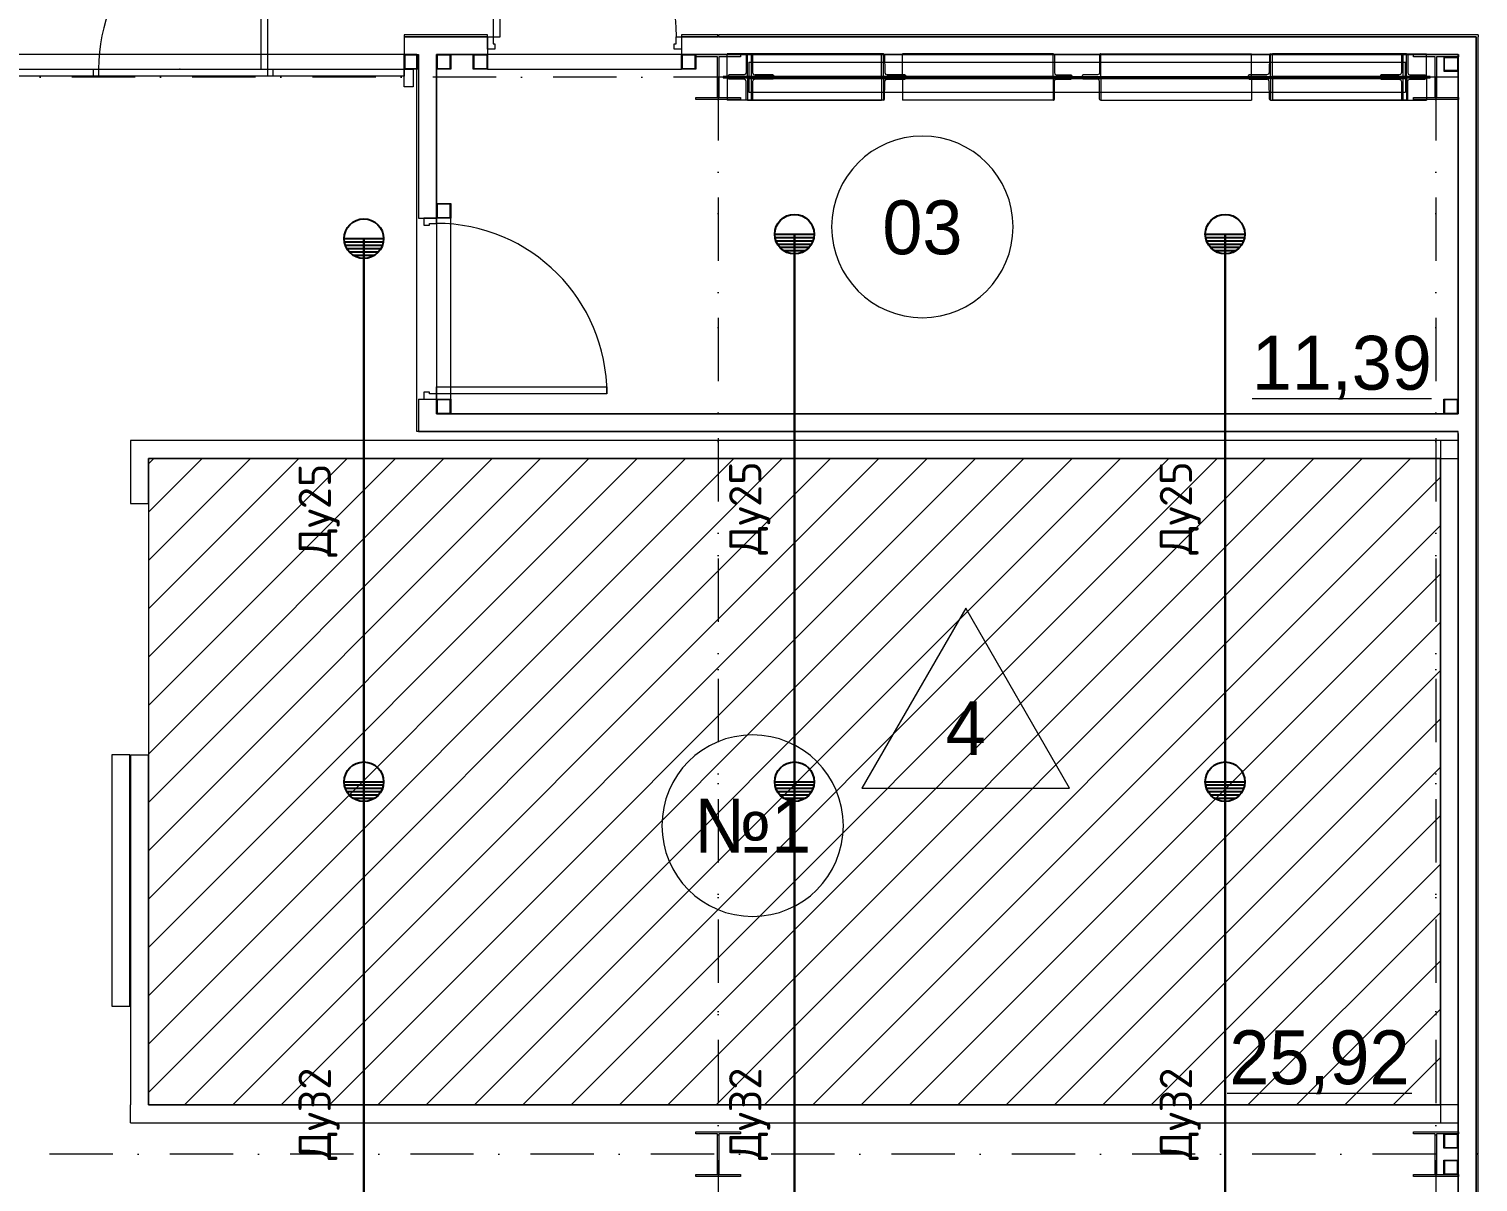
# Model space of a CAD drawing. Header units: millimetres. Extents: x 0 to 2118900, y -20000 to 84100.
# Drawn here: x 498159 to 506235, y 57845 to 64268 of the extents above; entities that cross this region are included whole.
import ezdxf
from ezdxf.enums import TextEntityAlignment as Align

# ---------------------------------------------------------------- set-up
doc = ezdxf.new("R2010")
doc.units = ezdxf.units.MM
for name, pattern in [('Dot & Dashed', [670.277762, 352.777767, -176.388884, 0, -141.111112]), ('Крупный пунктир', [634.99999, 0, -634.99999]), ('Штриховая', [300, 200, -100])]:
    doc.linetypes.add(name, pattern=pattern)
for name, color, linetype, lineweight in [('АР_подоснова', 8, 'Continuous', 13), ('ПТ_В21_расп', 1, 'Continuous', 30), ('ПТ_оросители', 7, 'Continuous', 25), ('ПТ_текст', 7, 'Continuous', 18), ('ПТ_штриховка', 8, 'Continuous', 9)]:
    doc.layers.add(name, color=color, linetype=linetype, lineweight=lineweight)
doc.styles.add('АР_текст_1', font='arial.ttf')
doc.styles.add('ПТ', font='isocpeur.ttf')

# ---------------------------------------------------------------- blocks, each defined once
blk = doc.blocks.new('Колонна SHS ГК 270')
at = {"color": 0, "linetype": 'Continuous', "lineweight": -2}
for p, q in [((40, 40), (-40, 40)), ((-40, 40), (-40, -40)), ((-36.4, -36.4), (-36.4, 36.4)), ((-36.4, 36.4), (36.4, 36.4)), ((36.4, 36.4), (36.4, -36.4)), ((40, -40), (40, 40)), ((-40, -40), (40, -40)), ((36.4, -36.4), (-36.4, -36.4))]:
    blk.add_line(p, q, dxfattribs=at)
blk = doc.blocks.new('Труба Квадратного Сечения ГК SHS 27')
at = {"color": 0, "linetype": 'Continuous', "lineweight": -2}
for p, q in [((1250, 40), (0, 40)), ((0, 40), (0, 0)), ((0, 0), (0, -40)), ((2500, 40), (1250, 40)), ((2500, 0), (2500, 40)), ((2500, -40), (2500, 0)), ((0, -40), (1250, -40)), ((1250, -40), (2500, -40))]:
    blk.add_line(p, q, dxfattribs=at)
blk = doc.blocks.new('Труба Квадратного Сечения ГК SHS 27_2')
at = {"color": 0, "linetype": 'Continuous', "lineweight": -2}
for p, q in [((540, 40), (0, 40)), ((0, 40), (0, 0)), ((0, 0), (0, -40)), ((1080, 40), (540, 40)), ((1080, 0), (1080, 40)), ((1080, -40), (1080, 0)), ((0, -40), (540, -40)), ((540, -40), (1080, -40))]:
    blk.add_line(p, q, dxfattribs=at)
blk = doc.blocks.new('Техн. помещение_03_49', base_point=(94937.2, 39509.4))
at = {"color": 0, "linetype": 'Continuous', "lineweight": -2}
blk.add_line((96976.1, 38209.2), (97975.1, 38209.2), dxfattribs=at)
for start, end in [(0, 180), (180, 0)]:
    blk.add_arc((95138, 39165.5), 505.7, start, end, dxfattribs=at)
at = {"color": 0, "lineweight": -2, "style": 'АР_текст_1'}
for tag, p in [('ROOM_NUMBER', (95138, 39162.9)), ('ROOM_AREA', (97475.6, 38408.7))]:
    blk.add_attdef(tag, text='', height=300, dxfattribs=at).set_placement(p, align=Align.MIDDLE_CENTER)
blk = doc.blocks.new('Морозильная камера №1_№1_75', base_point=(94769.5, 36197.1))
at = {"color": 0, "linetype": 'Continuous', "lineweight": -2}
for p, q in [((95379.8, 37040.9), (94801.2, 36038.8)), ((95958.4, 36038.8), (95379.8, 37040.9)), ((94801.2, 36038.8), (95958.4, 36038.8)), ((96836.4, 34340.5), (97865.9, 34340.5))]:
    blk.add_line(p, q, dxfattribs=at)
at = {"color": 0, "linetype": 'Штриховая', "lineweight": -2, "flags": 128}
blk.add_lwpolyline([(90825, 34275.1), (98025, 34275.1), (98025, 37875), (90825, 37875)], close=True, dxfattribs=at)
at = {"color": 0, "linetype": 'Continuous', "lineweight": -2}
for start, end in [(0, 180), (180, 0)]:
    blk.add_arc((94192, 35830.1), 505.7, start, end, dxfattribs=at)
at = {"color": 0, "lineweight": -2, "style": 'АР_текст_1'}
for tag, p in [('DUMMY_112', (95379.8, 36372.9)), ('ROOM_NUMBER', (94192, 35830.1)), ('ROOM_AREA', (97351.1, 34539.9))]:
    blk.add_attdef(tag, text='', height=300, dxfattribs=at).set_placement(p, align=Align.MIDDLE_CENTER)
blk = doc.blocks.new('Перекрытие_630', base_point=(97718.9, 39996))
at = {"color": 0, "linetype": 'Continuous', "lineweight": -2, "flags": 128}
blk.add_lwpolyline([(97718.9, 39996), (97968.9, 39996), (97968.9, 40004), (97718.9, 40004)], close=True, dxfattribs=at)
blk = doc.blocks.new('Перекрытие_640', base_point=(94027.7, 39996))
at = {"color": 0, "linetype": 'Continuous', "lineweight": -2, "flags": 128}
blk.add_lwpolyline([(94027.7, 39996), (94277.7, 39996), (94277.7, 40004), (94027.7, 40004)], close=True, dxfattribs=at)
blk = doc.blocks.new('Однопольная Дверь 27_3')
at = {"color": 0, "linetype": 'Continuous', "lineweight": -2}
for p, q in [((435, 0), (435, 950)), ((435, 950), (475, 950)), ((475, 950), (475, 0)), ((-475, 0), (-505, 0)), ((-505, 0), (-505, -70)), ((-505, -70), (-505, 0)), ((-505, -70), (-505, 0)), ((-475, -40), (-475, 0)), ((475, 0), (435, 0)), ((505, 0), (475, 0)), ((475, 0), (475, -40)), ((505, -70), (505, 0)), ((505, -70), (505, 0)), ((505, -70), (505, 0)), ((-505, -70), (-465, -70)), ((-505, -100), (-505, -70)), ((-465, -40), (-475, -40)), ((-465, -70), (-465, -40)), ((475, -40), (465, -40)), ((465, -40), (465, -70)), ((465, -70), (505, -70)), ((505, -100), (505, -70))]:
    blk.add_line(p, q, dxfattribs=at)
blk.add_arc((475, 0), 950, 90, 180, dxfattribs=at)
blk = doc.blocks.new('Стена_1110', base_point=(92330, 40125))
at = {"color": 0, "linetype": 'Continuous', "lineweight": -2}
for p, q in [((92330, 39215), (92360, 39215)), ((92360, 39215), (92430, 39215)), ((92330, 38205), (92360, 38205)), ((92360, 38205), (92430, 38205))]:
    blk.add_line(p, q, dxfattribs=at)
at = {"color": 0, "linetype": 'Continuous', "lineweight": -2, "flags": 128}
for points in [[(92330, 40125), (92330, 39215)], [(92430, 39215), (92430, 40125)], [(92330, 38205), (92330, 38025)], [(92430, 38125), (92430, 38205)], [(92330, 38025), (92430, 38025)]]:
    blk.add_lwpolyline(points, dxfattribs=at)
at = {"color": 0, "linetype": 'Continuous', "lineweight": -2, "zscale": 1000, "rotation": 270}
blk.add_blockref('Однопольная Дверь 27_3', (92430, 38710), dxfattribs=at)
blk = doc.blocks.new('Стена_113', base_point=(92330, 38125))
at = {"color": 0, "linetype": 'Continuous', "lineweight": -2, "flags": 128}
for points in [[(98125, 38125), (92430, 38125)], [(92430, 38025), (98125, 38025)]]:
    blk.add_lwpolyline(points, dxfattribs=at)
blk = doc.blocks.new('Стена_114', base_point=(98125, 37975))
at = {"color": 0, "linetype": 'Continuous', "lineweight": -2, "flags": 128}
for points in [[(90725, 37975), (90725, 37875)], [(98125, 37975), (90725, 37975)], [(98125, 37875), (98125, 37975)], [(90825, 37875), (98125, 37875)]]:
    blk.add_lwpolyline(points, dxfattribs=at)
blk = doc.blocks.new('Стена_115', base_point=(90725, 34175.1))
at = {"color": 0, "linetype": 'Continuous', "lineweight": -2, "flags": 128}
for points in [[(90725, 34175.1), (90725, 34275.1)], [(98125, 34275.1), (90825, 34275.1)], [(98125, 34275.1), (98125, 34175.1)], [(90725, 34175.1), (98125, 34175.1)]]:
    blk.add_lwpolyline(points, dxfattribs=at)
blk = doc.blocks.new('Стена_116', base_point=(98125, 34175.1))
at = {"color": 0, "linetype": 'Continuous', "lineweight": -2, "flags": 128}
for points in [[(98125, 37975), (98025, 37975)], [(98025, 37975), (98025, 34175.1)], [(98125, 34175.1), (98125, 37975)], [(98025, 34175.1), (98125, 34175.1)]]:
    blk.add_lwpolyline(points, dxfattribs=at)
blk = doc.blocks.new('Стена_213', base_point=(92250, 40225))
at = {"color": 0, "linetype": 'Continuous', "lineweight": -2, "flags": 128}
for points in [[(92715, 40235), (92250, 40235)], [(92250, 40235), (92250, 40225)], [(92250, 40225), (92715, 40225)], [(92715, 40225), (92715, 40235)]]:
    blk.add_lwpolyline(points, dxfattribs=at)
blk = doc.blocks.new('Стена_236', base_point=(98225, 40225))
at = {"color": 0, "linetype": 'Continuous', "lineweight": -2, "flags": 128}
for points in [[(98235, 40235), (94002.5, 40235)], [(94002.5, 40235), (94002.5, 40225)], [(94002.5, 40225), (98225, 40225)], [(98235, 40235), (98235, 40225)]]:
    blk.add_lwpolyline(points, dxfattribs=at)
blk = doc.blocks.new('Стена_237', base_point=(98225, 40225))
at = {"color": 0, "linetype": 'Continuous', "lineweight": -2, "flags": 128}
for points in [[(98235, 40235), (94002.5, 40235)], [(94002.5, 40235), (94002.5, 40225)], [(94002.5, 40225), (98225, 40225)], [(98235, 40235), (98235, 40225)]]:
    blk.add_lwpolyline(points, dxfattribs=at)
blk = doc.blocks.new('Наружная Раздвижная Дверь 27')
at = {"color": 0, "linetype": 'Continuous', "lineweight": -2}
for p, q in [((700, 105), (2100, 105)), ((700, 5), (700, 105)), ((2100, 105), (2100, 5)), ((-700, 0), (-700, -100)), ((2100, 5), (700, 5)), ((700, 0), (700, -100))]:
    blk.add_line(p, q, dxfattribs=at)
blk = doc.blocks.new('Стена_278', base_point=(90725, 37975))
at = {"color": 0, "linetype": 'Continuous', "lineweight": -2}
for p, q in [((90725, 37625), (90825, 37625)), ((90725, 36225), (90825, 36225))]:
    blk.add_line(p, q, dxfattribs=at)
at = {"color": 0, "linetype": 'Continuous', "lineweight": -2, "flags": 128}
for points in [[(90725, 37875), (90725, 37625)], [(90825, 37625), (90825, 37875)], [(90725, 36225), (90725, 34275.1)], [(90825, 34275.1), (90825, 36225)]]:
    blk.add_lwpolyline(points, dxfattribs=at)
at = {"color": 0, "linetype": 'Continuous', "lineweight": -2, "xscale": -1, "zscale": 1000, "rotation": 90.00000211055604}
blk.add_blockref('Наружная Раздвижная Дверь 27', (90725, 36925), dxfattribs=at)
blk = doc.blocks.new('Стена_291', base_point=(93795, 40225))
at = {"color": 0, "linetype": 'Continuous', "lineweight": -2, "flags": 128}
for points in [[(93997.5, 40235), (93795, 40235)], [(93795, 40235), (93795, 40225)], [(93795, 40225), (93997.5, 40225)], [(93997.5, 40225), (93997.5, 40235)]]:
    blk.add_lwpolyline(points, dxfattribs=at)
blk = doc.blocks.new('Стена_292', base_point=(93795, 40225))
at = {"color": 0, "linetype": 'Continuous', "lineweight": -2, "flags": 128}
for points in [[(93997.5, 40235), (93795, 40235)], [(93795, 40235), (93795, 40225)], [(93795, 40225), (93997.5, 40225)], [(93997.5, 40225), (93997.5, 40235)]]:
    blk.add_lwpolyline(points, dxfattribs=at)
blk = doc.blocks.new('Стена_299', base_point=(98225, 34002.5))
at = {"color": 0, "linetype": 'Continuous', "lineweight": -2, "flags": 128}
for points in [[(98225, 40225), (98225, 34002.5)], [(98235, 34002.5), (98235, 40225)], [(98235, 34002.5), (98225, 34002.5)]]:
    blk.add_lwpolyline(points, dxfattribs=at)
blk = doc.blocks.new('Стена_3000', base_point=(98225, 34002.5))
at = {"color": 0, "linetype": 'Continuous', "lineweight": -2, "flags": 128}
for points in [[(98225, 40225), (98225, 34002.5)], [(98235, 34002.5), (98235, 40225)], [(98235, 34002.5), (98225, 34002.5)]]:
    blk.add_lwpolyline(points, dxfattribs=at)
blk = doc.blocks.new('Стена_301', base_point=(98225, 33997.5))
at = {"color": 0, "linetype": 'Continuous', "lineweight": -2, "flags": 128}
for points in [[(98225, 33997.5), (98225, 28002.5)], [(98235, 33997.5), (98225, 33997.5)], [(98235, 28002.5), (98235, 33997.5)], [(98225, 28002.5), (98235, 28002.5)]]:
    blk.add_lwpolyline(points, dxfattribs=at)
blk = doc.blocks.new('Стена_302', base_point=(98225, 33997.5))
at = {"color": 0, "linetype": 'Continuous', "lineweight": -2, "flags": 128}
for points in [[(98225, 33997.5), (98225, 28002.5)], [(98235, 33997.5), (98225, 33997.5)], [(98235, 28002.5), (98235, 33997.5)], [(98225, 28002.5), (98235, 28002.5)]]:
    blk.add_lwpolyline(points, dxfattribs=at)
blk = doc.blocks.new('Стена_412', base_point=(92250, 40225))
at = {"color": 0, "linetype": 'Continuous', "lineweight": -2, "flags": 128}
for points in [[(92715, 40235), (92250, 40235)], [(92250, 40235), (92250, 40225)], [(92250, 40225), (92715, 40225)], [(92715, 40225), (92715, 40235)]]:
    blk.add_lwpolyline(points, dxfattribs=at)
blk = doc.blocks.new('Колонна Универсальная 27')
at = {"color": 0, "linetype": 'Continuous', "lineweight": -2}
for p, q in [((125, 125), (-125, 125)), ((-125, 125), (-125, 113)), ((-125, 113), (-4, 113)), ((-4, 113), (-4, -113)), ((4, -113), (4, 113)), ((4, 113), (125, 113)), ((125, 113), (125, 125)), ((-4, -113), (-125, -113)), ((-125, -113), (-125, -125)), ((-125, -125), (125, -125)), ((125, -113), (4, -113)), ((125, -125), (125, -113))]:
    blk.add_line(p, q, dxfattribs=at)
blk = doc.blocks.new('Двутавp К 26020-83 27_4')
at = {"color": 0, "linetype": 'Крупный пунктир', "lineweight": -2}
blk.add_line((0, 0), (39750, 0), dxfattribs=at)
blk = doc.blocks.new('Труба Квадратного Сечения ГК SHS 27_5')
at = {"color": 0, "linetype": 'Continuous', "lineweight": -2}
for p, q in [((505, 40), (0, 40)), ((0, 40), (0, 0)), ((0, 0), (0, -40)), ((1010, 40), (505, 40)), ((1010, 0), (1010, 40)), ((1010, -40), (1010, 0)), ((0, -40), (505, -40)), ((505, -40), (1010, -40))]:
    blk.add_line(p, q, dxfattribs=at)
blk = doc.blocks.new('Морф_337')
at = {"color": 0, "linetype": 'Continuous', "lineweight": -2, "flags": 128}
for points in [[(94170, 39996), (94169.9, 39995.6), (94170, 39991.6)], [(94170, 39990), (94169.9, 39995.6)], [(94170, 39991.5), (94169.9, 39979.1), (94170, 39921.5), (94170, 39917.6)], [(94170, 39986.8), (94169.9, 39979.1), (94170, 39918)], [(97829.9, 39996), (94170, 39996)], [(94170, 39991.6), (94170, 39990)], [(94170, 39990), (94170, 39986.8)], [(97829.9, 39990), (94170, 39990)], [(97829.9, 39996), (97829.9, 39995.5), (97829.9, 39991.6)], [(97829.9, 39991.6), (97829.9, 39990)], [(97829.9, 39990), (97829.9, 39986.8)], [(97829.9, 39986.8), (97829.9, 39979), (97829.9, 39921.5), (97829.9, 39917.6)], [(94170, 39917.6), (94170, 39916.1), (94170, 39916)], [(94170, 39916), (97829.9, 39916)], [(97829.9, 39917.6), (97829.9, 39916)]]:
    blk.add_lwpolyline(points, dxfattribs=at)
blk = doc.blocks.new('Морф_338')
at = {"color": 0, "linetype": 'Continuous', "lineweight": -2, "flags": 128}
for points in [[(96028.7, 39996), (96132.3, 39996)], [(96030.3, 39989.9), (96028.7, 39994.5), (96028.7, 39996)], [(96122.5, 39984.2), (96114.9, 39988), (96034.1, 39988), (96030.3, 39989.9)], [(96127.2, 39872.9), (96125.6, 39877.5), (96125.6, 39975), (96122.5, 39984.2)], [(96132.3, 39996), (96972.9, 39996)], [(96132.3, 39996), (96132.3, 39871)], [(96972.9, 39996), (96972.9, 39871)], [(96132.3, 39871), (96131, 39871), (96127.2, 39872.9)], [(96132.3, 39871), (96972.9, 39871)]]:
    blk.add_lwpolyline(points, dxfattribs=at)
blk = doc.blocks.new('Морф_339')
at = {"color": 0, "linetype": 'Continuous', "lineweight": -2, "flags": 128}
for points in [[(97836.4, 39996), (97089.9, 39996)], [(97089.9, 39996), (97089.9, 39871)], [(97943.5, 39996), (97836.4, 39996)], [(97836.4, 39996), (97836.4, 39871)], [(97841.6, 39872.9), (97843.2, 39877.5), (97843.2, 39975), (97846.5, 39984.2)], [(97846.5, 39984.2), (97854.4, 39988), (97938, 39988), (97941.9, 39989.9)], [(97941.9, 39989.9), (97943.5, 39994.5), (97943.5, 39996)], [(97836.4, 39871), (97089.9, 39871)], [(97836.4, 39871), (97837.7, 39871), (97841.6, 39872.9)]]:
    blk.add_lwpolyline(points, dxfattribs=at)
blk = doc.blocks.new('Морф_340')
at = {"color": 0, "linetype": 'Continuous', "lineweight": -2}
for q in [(97689.5, 39996), (97816.2, 39871)]:
    blk.add_line((97816.2, 39996), q, dxfattribs=at)
at = {"color": 0, "linetype": 'Continuous', "lineweight": -2, "flags": 128}
for points in [[(96955.2, 39989.9), (96954.8, 39994.6), (96955.2, 39996)], [(96955.2, 39996), (97078.5, 39996)], [(97066.9, 39984.2), (97057.6, 39988.1), (96959.8, 39988), (96955.2, 39989.9)], [(96959.8, 39988), (97057.8, 39988)], [(97074.5, 39872.9), (97072.6, 39877.5), (97070.8, 39975.1), (97066.9, 39984.2)], [(97078.5, 39996), (97816.2, 39996)], [(97078.5, 39996), (97078.5, 39871)], [(97689.5, 39996), (97689.5, 39994.7), (97689.4, 39994.5)], [(97689.4, 39994.5), (97691, 39990.6), (97691.1, 39989.9)], [(97691.1, 39989.9), (97695, 39988.3), (97695.8, 39988), (97711.4, 39988), (97794.9, 39988), (97802.8, 39984.8), (97804.2, 39984.2)], [(97695.8, 39988), (97794.9, 39988)], [(97804.2, 39984.2), (97804.9, 39982.8), (97808.1, 39975), (97808.4, 39960.2), (97808.4, 39877.5), (97810, 39873.6), (97810.4, 39872.9)], [(97816.2, 39996), (97948.5, 39996)], [(97948.5, 39996), (97948.5, 39871)], [(97078.5, 39871), (97077.5, 39871.1), (97074.5, 39872.9)], [(97078.5, 39871), (97816.2, 39871)], [(97810.4, 39872.9), (97814.3, 39871.3), (97814.8, 39871), (97814.9, 39871), (97816.2, 39871)], [(97816.2, 39871), (97948.5, 39871)]]:
    blk.add_lwpolyline(points, dxfattribs=at)
blk = doc.blocks.new('Морф_341')
at = {"color": 0, "linetype": 'Continuous', "lineweight": -2, "flags": 128}
for points in [[(96127.2, 40127.1), (96125.6, 40122.5), (96125.6, 40025), (96122.5, 40015.8)], [(96132.3, 40129), (96131, 40129), (96127.2, 40127.1)], [(96132.3, 40004), (96132.3, 40129)], [(96132.3, 40129), (96972.9, 40129)], [(96972.9, 40004), (96972.9, 40129)], [(96030.3, 40010.1), (96028.7, 40005.5), (96028.7, 40004)], [(96028.7, 40004), (96132.3, 40004)], [(96122.5, 40015.8), (96114.9, 40012), (96034.1, 40012), (96030.3, 40010.1)], [(96132.3, 40004), (96972.9, 40004)]]:
    blk.add_lwpolyline(points, dxfattribs=at)
blk = doc.blocks.new('Морф_342')
at = {"color": 0, "linetype": 'Continuous', "lineweight": -2, "flags": 128}
for points in [[(97089.9, 40004), (97089.9, 40129)], [(97836.4, 40129), (97089.9, 40129)], [(97836.4, 40129), (97837.7, 40129), (97841.6, 40127.1)], [(97836.4, 40004), (97836.4, 40129)], [(97841.6, 40127.1), (97843.2, 40122.5), (97843.2, 40025), (97846.5, 40015.8)], [(97836.4, 40004), (97089.9, 40004)], [(97943.5, 40004), (97836.4, 40004)], [(97846.5, 40015.8), (97854.4, 40012), (97938, 40012), (97941.9, 40010.1)], [(97941.9, 40010.1), (97943.5, 40005.5), (97943.5, 40004)]]:
    blk.add_lwpolyline(points, dxfattribs=at)
blk = doc.blocks.new('Морф_343')
at = {"color": 0, "linetype": 'Continuous', "lineweight": -2}
for p, q in [((97816.2, 40129), (97816.2, 40004)), ((97816.2, 40004), (97689.5, 40004))]:
    blk.add_line(p, q, dxfattribs=at)
at = {"color": 0, "linetype": 'Continuous', "lineweight": -2, "flags": 128}
for points in [[(97074.5, 40127.1), (97072.6, 40122.5), (97070.8, 40024.9), (97066.9, 40015.8)], [(97078.5, 40129), (97077.5, 40128.9), (97074.5, 40127.1)], [(97078.5, 40004), (97078.5, 40129)], [(97078.5, 40129), (97816.2, 40129)], [(97810.4, 40127.1), (97810, 40126.4), (97808.4, 40122.5), (97808.4, 40039.9), (97808.1, 40025), (97804.9, 40017.2), (97804.2, 40015.8)], [(97816.2, 40129), (97814.9, 40129), (97814.8, 40129), (97814.3, 40128.7), (97810.4, 40127.1)], [(97816.2, 40129), (97948.5, 40129)], [(97948.5, 40004), (97948.5, 40129)], [(96955.2, 40010.1), (96954.8, 40005.4), (96955.2, 40004)], [(97066.9, 40015.8), (97057.6, 40011.9), (96959.8, 40012), (96955.2, 40010.1)], [(96955.2, 40004), (97078.5, 40004)], [(96959.8, 40012), (97057.8, 40012)], [(97078.5, 40004), (97816.2, 40004)], [(97691.1, 40010.1), (97691, 40009.4), (97689.4, 40005.5)], [(97689.4, 40005.5), (97689.5, 40005.3), (97689.5, 40004)], [(97804.2, 40015.8), (97802.8, 40015.2), (97794.9, 40012), (97711.4, 40012), (97695.8, 40012), (97695, 40011.7), (97691.1, 40010.1)], [(97695.8, 40012), (97794.9, 40012)], [(97816.2, 40004), (97948.5, 40004)]]:
    blk.add_lwpolyline(points, dxfattribs=at)
blk = doc.blocks.new('Морф_344')
at = {"color": 0, "linetype": 'Continuous', "lineweight": -2, "flags": 128}
for points in [[(95867.1, 39996), (95026.4, 39996)], [(95026.4, 39996), (95026.4, 39871)], [(95867.1, 39996), (95867.1, 39871)], [(95970.6, 39996), (95867.1, 39996)], [(95872.1, 39872.9), (95873.7, 39877.5), (95873.7, 39975), (95876.8, 39984.2)], [(95876.8, 39984.2), (95884.4, 39988), (95965.2, 39988), (95969, 39989.9)], [(95969, 39989.9), (95970.6, 39994.5), (95970.6, 39996)], [(95867.1, 39871), (95026.4, 39871)], [(95867.1, 39871), (95868.3, 39871), (95872.1, 39872.9)]]:
    blk.add_lwpolyline(points, dxfattribs=at)
blk = doc.blocks.new('Морф_345')
at = {"color": 0, "linetype": 'Continuous', "lineweight": -2, "flags": 128}
for points in [[(94057.4, 39989.9), (94055.8, 39994.5), (94055.8, 39996)], [(94055.8, 39996), (94162.9, 39996)], [(94152.8, 39984.2), (94144.9, 39988), (94061.4, 39988), (94057.4, 39989.9)], [(94157.7, 39872.9), (94156.1, 39877.5), (94156.1, 39975), (94152.8, 39984.2)], [(94162.9, 39996), (94909.4, 39996)], [(94162.9, 39996), (94162.9, 39871)], [(94909.4, 39996), (94909.4, 39871)], [(94162.9, 39871), (94161.7, 39871), (94157.7, 39872.9)], [(94162.9, 39871), (94909.4, 39871)]]:
    blk.add_lwpolyline(points, dxfattribs=at)
blk = doc.blocks.new('Морф_346')
at = {"color": 0, "linetype": 'Continuous', "lineweight": -2}
for p, q in [((94183.1, 39996), (94183.1, 39871)), ((94309.9, 39996), (94183.1, 39996))]:
    blk.add_line(p, q, dxfattribs=at)
at = {"color": 0, "linetype": 'Continuous', "lineweight": -2, "flags": 128}
for points in [[(94183.1, 39996), (94050.9, 39996)], [(94050.9, 39996), (94050.9, 39871)], [(94920.8, 39996), (94183.1, 39996)], [(94195.1, 39984.2), (94194.5, 39982.8), (94191.2, 39975), (94190.9, 39960.2), (94190.9, 39877.5), (94189.3, 39873.6), (94189, 39872.9)], [(94308.2, 39989.9), (94304.3, 39988.3), (94303.6, 39988), (94287.9, 39988), (94204.4, 39988), (94196.5, 39984.8), (94195.1, 39984.2)], [(94303.6, 39988), (94204.4, 39988)], [(94309.9, 39994.5), (94308.3, 39990.6), (94308.2, 39989.9)], [(94309.9, 39996), (94309.9, 39994.7), (94309.9, 39994.5)], [(94920.8, 39996), (94920.8, 39871)], [(95044.1, 39996), (94920.8, 39996)], [(94924.8, 39872.9), (94926.8, 39877.5), (94928.5, 39975.1), (94932.5, 39984.2)], [(94932.5, 39984.2), (94941.7, 39988.1), (95039.5, 39988), (95044.1, 39989.9)], [(95039.5, 39988), (94941.5, 39988)], [(95044.1, 39989.9), (95044.5, 39994.6), (95044.1, 39996)], [(94183.1, 39871), (94050.9, 39871)], [(94189, 39872.9), (94185, 39871.3), (94184.6, 39871), (94184.4, 39871), (94183.1, 39871)], [(94920.8, 39871), (94183.1, 39871)], [(94920.8, 39871), (94921.8, 39871.1), (94924.8, 39872.9)]]:
    blk.add_lwpolyline(points, dxfattribs=at)
blk = doc.blocks.new('Морф_347')
at = {"color": 0, "linetype": 'Continuous', "lineweight": -2, "flags": 128}
for points in [[(95026.4, 40004), (95026.4, 40129)], [(95867.1, 40129), (95026.4, 40129)], [(95867.1, 40004), (95867.1, 40129)], [(95867.1, 40129), (95868.3, 40129), (95872.1, 40127.1)], [(95872.1, 40127.1), (95873.7, 40122.5), (95873.7, 40025), (95876.8, 40015.8)], [(95867.1, 40004), (95026.4, 40004)], [(95970.6, 40004), (95867.1, 40004)], [(95876.8, 40015.8), (95884.4, 40012), (95965.2, 40012), (95969, 40010.1)], [(95969, 40010.1), (95970.6, 40005.5), (95970.6, 40004)]]:
    blk.add_lwpolyline(points, dxfattribs=at)
blk = doc.blocks.new('Морф_348')
at = {"color": 0, "linetype": 'Continuous', "lineweight": -2, "flags": 128}
for points in [[(94157.7, 40127.1), (94156.1, 40122.5), (94156.1, 40025), (94152.8, 40015.8)], [(94162.9, 40129), (94161.7, 40129), (94157.7, 40127.1)], [(94162.9, 40004), (94162.9, 40129)], [(94162.9, 40129), (94909.4, 40129)], [(94909.4, 40004), (94909.4, 40129)], [(94057.4, 40010.1), (94055.8, 40005.5), (94055.8, 40004)], [(94055.8, 40004), (94162.9, 40004)], [(94152.8, 40015.8), (94144.9, 40012), (94061.4, 40012), (94057.4, 40010.1)], [(94162.9, 40004), (94909.4, 40004)]]:
    blk.add_lwpolyline(points, dxfattribs=at)
blk = doc.blocks.new('Морф_349')
at = {"color": 0, "linetype": 'Continuous', "lineweight": -2}
for p in [(94183.1, 40129), (94309.9, 40004)]:
    blk.add_line(p, (94183.1, 40004), dxfattribs=at)
at = {"color": 0, "linetype": 'Continuous', "lineweight": -2, "flags": 128}
for points in [[(94050.9, 40004), (94050.9, 40129)], [(94183.1, 40129), (94050.9, 40129)], [(94189, 40127.1), (94185, 40128.7), (94184.6, 40129), (94184.4, 40129), (94183.1, 40129)], [(94920.8, 40129), (94183.1, 40129)], [(94189, 40127.1), (94189.3, 40126.4), (94190.9, 40122.5), (94190.9, 40039.9), (94191.2, 40025), (94194.5, 40017.2), (94195.1, 40015.8)], [(94920.8, 40004), (94920.8, 40129)], [(94920.8, 40129), (94921.8, 40128.9), (94924.8, 40127.1)], [(94924.8, 40127.1), (94926.8, 40122.5), (94928.5, 40024.9), (94932.5, 40015.8)], [(94183.1, 40004), (94050.9, 40004)], [(94920.8, 40004), (94183.1, 40004)], [(94195.1, 40015.8), (94196.5, 40015.2), (94204.4, 40012), (94287.9, 40012), (94303.6, 40012), (94304.3, 40011.7), (94308.2, 40010.1)], [(94303.6, 40012), (94204.4, 40012)], [(94308.2, 40010.1), (94308.3, 40009.4), (94309.9, 40005.5)], [(94309.9, 40005.5), (94309.9, 40005.3), (94309.9, 40004)], [(95044.1, 40004), (94920.8, 40004)], [(94932.5, 40015.8), (94941.7, 40011.9), (95039.5, 40012), (95044.1, 40010.1)], [(95039.5, 40012), (94941.5, 40012)], [(95044.1, 40010.1), (95044.5, 40005.4), (95044.1, 40004)]]:
    blk.add_lwpolyline(points, dxfattribs=at)
blk = doc.blocks.new('Морф_350')
at = {"color": 0, "linetype": 'Continuous', "lineweight": -2, "flags": 128}
for points in [[(94170, 40084), (97829.9, 40084)], [(94170, 40084), (94170, 40004)], [(97829.9, 40083.9), (97829.9, 40084)], [(97829.9, 40004), (97829.9, 40020.9), (97829.9, 40084)], [(97829.9, 40084), (97829.9, 40004)], [(97829.9, 40082), (97829.9, 40083.9)], [(94170, 40004), (97829.9, 40004)], [(97829.9, 40008.5), (97829.9, 40004.4)], [(97829.9, 40004), (97829.9, 40004.4)]]:
    blk.add_lwpolyline(points, dxfattribs=at)
blk = doc.blocks.new('Стена_414', base_point=(98125, 40125))
at = {"color": 0, "linetype": 'Continuous', "lineweight": -2, "flags": 128}
for points in [[(98225, 40225), (98125, 40225)], [(98225, 21150), (98225, 40225)], [(98125, 40125), (98125, 38125)], [(98125, 38015), (98125, 28235)]]:
    blk.add_lwpolyline(points, dxfattribs=at)
blk = doc.blocks.new('Ворота Гаражные Раздвижные Вертикальные 27')
at = {"color": 0, "linetype": 'Continuous', "lineweight": -2}
for p, q in [((-1250, 180), (-1250, 80)), ((1250, 180), (1250, 80)), ((-1250, 0), (-1300, 0)), ((-1300, 0), (-1300, -100)), ((1250, 0), (-1250, 0)), ((-1250, 0), (-1250, -40)), ((-1250, -100), (-1250, 0)), ((1250, -40), (1250, 0)), ((1300, 0), (1250, 0)), ((1250, 0), (1250, -100)), ((1300, -100), (1300, 0)), ((-1250, -40), (1250, -40)), ((-1300, -100), (-1250, -100)), ((1250, -100), (1300, -100))]:
    blk.add_line(p, q, dxfattribs=at)
blk.add_point((0, 0), dxfattribs=at)
blk.add_point((0, 0), dxfattribs=at)
blk.add_point((0, 0), dxfattribs=at)
blk.add_point((0, 0), dxfattribs=at)
blk = doc.blocks.new('Однопольная Дверь 27_5')
at = {"color": 0, "linetype": 'Continuous', "lineweight": -2}
for p, q in [((470, 0), (470, 1020)), ((470, 1020), (510, 1020)), ((510, 1020), (510, 0)), ((-510, 0), (-540, 0)), ((-540, 0), (-540, -70)), ((-540, 0), (-540, -70)), ((-540, 0), (-540, -70)), ((-510, -40), (-510, 0)), ((510, 0), (470, 0)), ((540, 0), (510, 0)), ((510, 0), (510, -40)), ((540, -70), (540, 0)), ((540, 0), (540, -70)), ((540, 0), (540, -70)), ((-540, -70), (-500, -70)), ((-540, -70), (-540, -100)), ((-500, -40), (-510, -40)), ((-500, -70), (-500, -40)), ((510, -40), (500, -40)), ((500, -40), (500, -70)), ((500, -70), (540, -70)), ((540, -70), (540, -100))]:
    blk.add_line(p, q, dxfattribs=at)
blk.add_arc((510, 0), 1020, 90, 180, dxfattribs=at)
blk = doc.blocks.new('Стена_416', base_point=(-125, 40125))
at = {"color": 0, "linetype": 'Continuous', "lineweight": -2}
for p, q in [((92250, 40225), (92250, 40125)), ((92715, 40225), (92715, 40155)), ((93795, 40225), (93795, 40155)), ((92715, 40155), (92715, 40125)), ((93795, 40155), (93795, 40125))]:
    blk.add_line(p, q, dxfattribs=at)
at = {"color": 0, "linetype": 'Continuous', "lineweight": -2, "flags": 128}
for points in [[(92715, 40225), (92250, 40225)], [(98125, 40225), (93795, 40225)], [(92300, 40125), (92330, 40125)], [(92430, 40125), (92715, 40125)], [(93795, 40125), (98125, 40125)]]:
    blk.add_lwpolyline(points, dxfattribs=at)
at = {"color": 0, "linetype": 'Continuous', "lineweight": -2}
blk.add_point((91000, 40045), dxfattribs=at)
blk.add_point((91000, 40045), dxfattribs=at)
at = {"color": 0, "linetype": 'Continuous', "lineweight": -2, "xscale": -1, "zscale": 1000}
for name, p in [('Однопольная Дверь 27_5', (93255, 40225)), ('Ворота Гаражные Раздвижные Вертикальные 27', (91000, 40045))]:
    blk.add_blockref(name, p, dxfattribs=at)
blk = doc.blocks.new('Стандартный Маркер Сетки_40')
at = {"color": 0, "linetype": 'Dot & Dashed', "lineweight": -2}
for q in [(55187, 0), (0, 0)]:
    blk.add_line((0, 0), q, dxfattribs=at)
at = {"color": 0, "lineweight": -2, "style": 'АР_текст_1'}
blk.add_attdef('AC_MarkerText_1', text='', height=300, rotation=90, dxfattribs=at).set_placement((55368.5, -68.6), align=Align.TOP_CENTER)
blk = doc.blocks.new('AR_F1')
at = {"layer": 'АР_подоснова', "linetype": 'Continuous'}
for p, q in [((91450.2, 40989), (91450.2, 40043.4)), ((91490.2, 40043.4), (91490.2, 40989)), ((90518.2, 40045), (90546.2, 40045)), ((90518.2, 40005.3), (90518.2, 40045)), ((90546.2, 40005.3), (90518.2, 40005.3)), ((90546.2, 40045), (90546.2, 40005.3)), ((91450.2, 40043.4), (91490.2, 40043.4)), ((91490.2, 40045), (91518.2, 40045)), ((91490.2, 40005.3), (91490.2, 40045)), ((91518.2, 40005.3), (91490.2, 40005.3)), ((91518.2, 40045), (91518.2, 40005.3))]:
    blk.add_line(p, q, dxfattribs=at)
at = {"layer": 'АР_подоснова', "linetype": 'Dot & Dashed'}
for p, q in [((98125, 40000), (-4800, 40000)), ((98000, 34000), (-4800, 34000))]:
    blk.add_line(p, q, dxfattribs=at)
at = {"layer": 'АР_подоснова', "linetype": 'Continuous', "flags": 128}
for points in [[(88050, 40125), (88050, 28225), (90725, 28225), (98125, 28225), (98125, 34175.1), (98125, 38025), (92320, 38025), (92320, 40125)], [(98125, 38125), (98125, 40125), (92430, 40125), (92430, 38125)], [(90825, 34275.1), (98025, 34275.1), (98025, 37875), (90825, 37875)]]:
    blk.add_lwpolyline(points, close=True, dxfattribs=at)
at = {"layer": 'АР_подоснова', "linetype": 'Continuous'}
blk.add_arc((91494.8, 40041.4), 948.6, 92.69522, 179.78473, dxfattribs=at)
at = {"layer": 'АР_подоснова'}
for name, p in [('Стена_416', (-125, 40125)), ('Стена_213', (92250, 40225)), ('Стена_412', (92250, 40225)), ('Стена_291', (93795, 40225)), ('Стена_292', (93795, 40225)), ('Стена_236', (98225, 40225)), ('Стена_237', (98225, 40225)), ('Стена_414', (98125, 40125)), ('Стена_299', (98225, 34002.5)), ('Стена_3000', (98225, 34002.5)), ('Стена_1110', (92330, 40125)), ('Стена_113', (92330, 38125)), ('Стена_114', (98125, 37975)), ('Стена_116', (98125, 34175.1)), ('Стена_278', (90725, 37975)), ('Стена_115', (90725, 34175.1)), ('Стена_301', (98225, 33997.5)), ('Стена_302', (98225, 33997.5))]:
    blk.add_blockref(name, p, dxfattribs=at)
at = {"layer": 'АР_подоснова', "linetype": 'Continuous', "zscale": 1000}
for name, p in [('Труба Квадратного Сечения ГК SHS 27', (89750, 40085)), ('Труба Квадратного Сечения ГК SHS 27_2', (92715, 40085))]:
    blk.add_blockref(name, p, dxfattribs=at)
at = {"layer": 'АР_подоснова', "linetype": 'Continuous', "xscale": -1, "zscale": 1000}
for name, p in [('Колонна SHS ГК 270', (92290, 40085)), ('Колонна SHS ГК 270', (92675, 40085)), ('Колонна SHS ГК 270', (93835, 40085)), ('Колонна Универсальная 27', (94000, 40000)), ('Колонна Универсальная 27', (98000.3, 40000)), ('Колонна Универсальная 27', (98000.4, 40000)), ('Колонна Универсальная 27', (94000.2, 34000)), ('Колонна Универсальная 27', (98000.3, 34000)), ('Колонна SHS ГК 270', (98085, 34073.1)), ('Колонна SHS ГК 270', (98085, 33927.1))]:
    blk.add_blockref(name, p, dxfattribs=at)
at = {"layer": 'АР_подоснова', "linetype": 'Continuous', "xscale": -1, "zscale": 1000, "rotation": 180}
for p in [(92470, 40085), (92470, 39255), (92470, 38165), (98085, 38165)]:
    blk.add_blockref('Колонна SHS ГК 270', p, dxfattribs=at)
at = {"layer": 'АР_подоснова', "linetype": 'Continuous'}
for name, p in [('Морф_349', (0, 0)), ('Морф_348', (0, 0)), ('Морф_350', (0, 0)), ('Морф_347', (0, 0)), ('Морф_341', (0, 0)), ('Морф_343', (0, 0)), ('Морф_342', (0, 0)), ('Перекрытие_640', (94027.7, 39996)), ('Морф_346', (0, 0)), ('Морф_345', (0, 0)), ('Морф_337', (0, 0)), ('Морф_344', (0, 0)), ('Морф_338', (0, 0)), ('Морф_340', (0, 0)), ('Морф_339', (0, 0)), ('Перекрытие_630', (97718.9, 39996))]:
    blk.add_blockref(name, p, dxfattribs=at)
at = {"layer": 'АР_подоснова', "linetype": 'Continuous', "zscale": 1000}
for name, p, rotation in [('Колонна SHS ГК 270', (98085, 40073), 180), ('Стандартный Маркер Сетки_40', (94000, 40000), 270), ('Стандартный Маркер Сетки_40', (98000, 40000), 270), ('Двутавp К 26020-83 27_4', (94000, 39875), 270), ('Двутавp К 26020-83 27_4', (98000, 39875), 270), ('Труба Квадратного Сечения ГК SHS 27_5', (92470, 39215), 270)]:
    blk.add_blockref(name, p, dxfattribs=dict(at, rotation=rotation))
at = {"layer": 'АР_подоснова', "linetype": 'Continuous'}
ref = blk.add_blockref('Техн. помещение_03_49', (94937.2, 39509.4), dxfattribs=at)
ref.add_attrib('ROOM_NUMBER', '03', dxfattribs={"layer": '0', "color": 0, "lineweight": 9, "height": 300}).set_placement((95138, 39162.9), align=Align.MIDDLE_CENTER)
ref.add_attrib('ROOM_AREA', '11,39', dxfattribs={"layer": '0', "color": 0, "lineweight": 9, "height": 300}).set_placement((97475.6, 38408.7), align=Align.MIDDLE_CENTER)
ref = blk.add_blockref('Морозильная камера №1_№1_75', (94769.5, 36197.1), dxfattribs=at)
ref.add_attrib('ROOM_NUMBER', '№1', dxfattribs={"layer": '0', "color": 0, "lineweight": 9, "height": 300}).set_placement((94192, 35830.1), align=Align.MIDDLE_CENTER)
ref.add_attrib('ROOM_AREA', '25,92', dxfattribs={"layer": '0', "color": 0, "lineweight": 9, "height": 300}).set_placement((97351.1, 34539.9), align=Align.MIDDLE_CENTER)
ref.add_attrib('DUMMY_112', '4', dxfattribs={"layer": '0', "color": 0, "lineweight": 9, "height": 300}).set_placement((95379.8, 36372.9), align=Align.MIDDLE_CENTER)
blk = doc.blocks.new('SPR_DN')
for p, q in [((-1.1, 0), (1.1, 0)), ((-1.085, -0.183), (1.085, -0.183)), ((-1.037, -0.367), (1.037, -0.367)), ((-0.953, -0.55), (0.953, -0.55)), ((-0.82, -0.733), (0.82, -0.733)), ((-0.608, -0.917), (0.608, -0.917))]:
    blk.add_line(p, q)
blk.add_circle((0, 0), 1.1)

msp = doc.modelspace()

# ---------------------------------------------------------------- hatches: boundary and pattern name
at = {"layer": 'ПТ_штриховка'}
h = msp.add_hatch(dxfattribs=at)
h.set_pattern_fill('ANSI31', color=8, scale=60)
h.paths.add_polyline_path([(498825, 58275), (506025, 58275), (506025, 61875), (498825, 61875)])

# ---------------------------------------------------------------- linework, layer by layer
at = {"layer": 'ПТ_В21_расп'}
for p, q in [((500025, 60075), (500025, 63100)), ((502425, 60075), (502425, 63125)), ((504825, 60075), (504825, 63125)), ((500025, 56375), (500025, 60075)), ((502425, 56375), (502425, 60075)), ((504825, 56375), (504825, 60075))]:
    msp.add_line(p, q, dxfattribs=at)

# ---------------------------------------------------------------- block references
at = {"layer": 'АР_подоснова'}
msp.add_blockref('AR_F1', (408000, 24000), dxfattribs=at)
at = {"layer": 'ПТ_оросители', "xscale": 100, "yscale": 100}
for p in [(500025, 63100), (502425, 63125), (504825, 63125), (500025, 60075), (502425, 60075), (504825, 60075)]:
    msp.add_blockref('SPR_DN', p, dxfattribs=at)

# ---------------------------------------------------------------- texts
at = {"layer": 'ПТ_текст', "style": 'ПТ'}
for s, p in [('Ду25', (499895, 61587.5)), ('Ду25', (502295, 61600)), ('Ду25', (504695, 61600)), ('Ду32', (499895, 58225)), ('Ду32', (502295, 58225)), ('Ду32', (504695, 58225))]:
    msp.add_text(s, height=180, rotation=90, dxfattribs=at).set_placement(p, align=Align.BOTTOM_CENTER)

doc.saveas('drawing.dxf')
